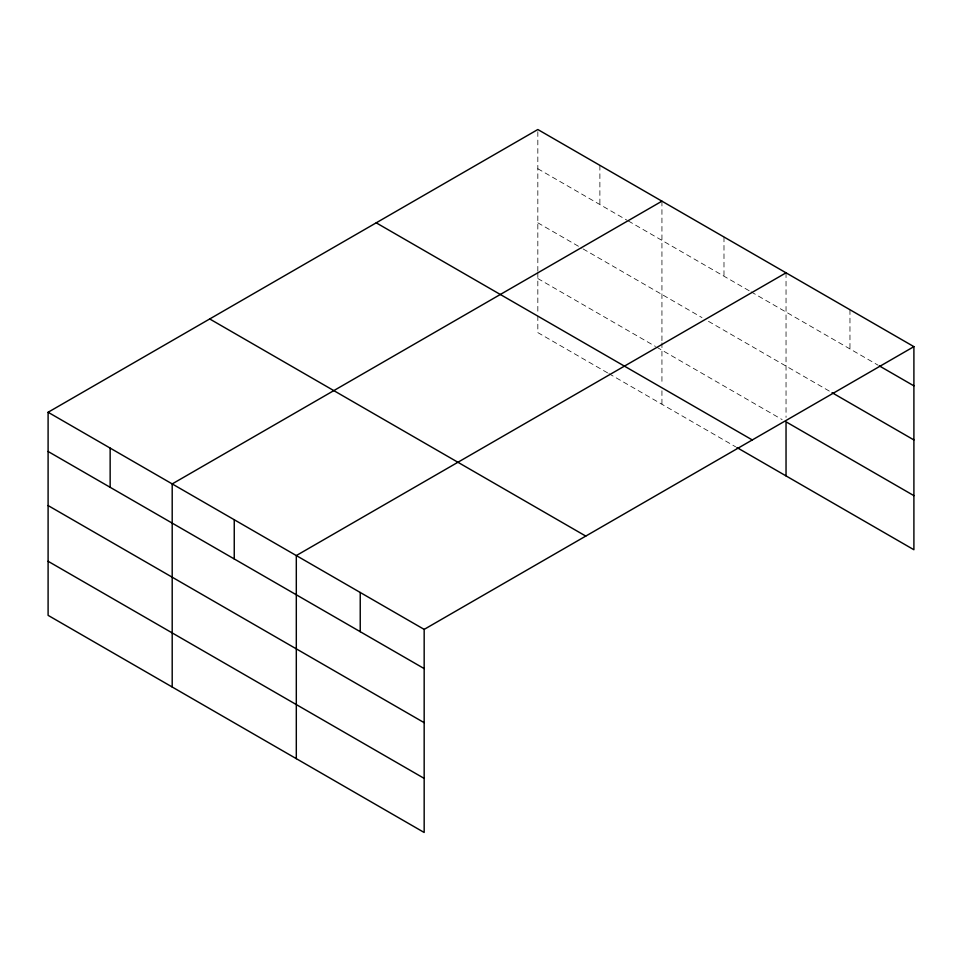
<?xml version="1.0" encoding="UTF-8"?>
<svg xmlns="http://www.w3.org/2000/svg" width="962" height="962" viewBox="0 0 962 962"><rect width="100%" height="100%" fill="white"/><g stroke="black" fill="none" stroke-linecap="round" stroke-linejoin="round"><path stroke-width="0.72" stroke-dasharray="4.81 3.61" d="M537.83 271.2L537.83 129.521M537.83 168.735L627.032 220.226M628.33 220.971L749.843 291.137M751.13 291.883L878.102 365.187M537.83 222.811L581.782 248.184M583.08 248.93L702.007 317.604M708.477 321.332L830.795 391.943M537.83 278.535L655.471 346.452M656.769 347.198L782.154 419.588M607.635 372.907L537.83 332.611L537.83 316.089M608.934 373.665L735.617 446.801M849.963 309.74L849.963 348.941M786.038 272.823L786.038 417.436M723.989 237.001L723.989 276.202M661.94 201.178L661.94 341.378M661.94 342.845L661.94 384.728M661.94 390.74L661.94 404.256M599.879 165.356L599.879 204.557M537.83 272.667L537.83 314.586"/><path stroke-width="1.44" d="M913.9 346.645L537.83 129.521L48.1 412.265L48.1 615.355L424.17 832.479L424.17 629.388L913.9 346.645L913.9 549.735L736.916 447.546M661.94 201.178L172.198 483.922L172.198 687M786.038 272.823L296.308 555.567L296.308 758.657M879.376 365.921L913.9 385.858M832.07 392.688L913.9 439.935M913.9 495.646L786.038 421.825L786.038 475.913M376.226 222.835L752.284 439.947M209.716 318.963L585.774 536.087M48.1 412.265L424.17 629.388M48.1 451.479L424.17 668.602M48.1 505.555L424.17 722.678M48.1 561.279L424.17 778.39M360.233 592.484L360.233 631.685M234.247 519.745L234.247 558.958M110.149 448.1L110.149 487.301"/></g></svg>
